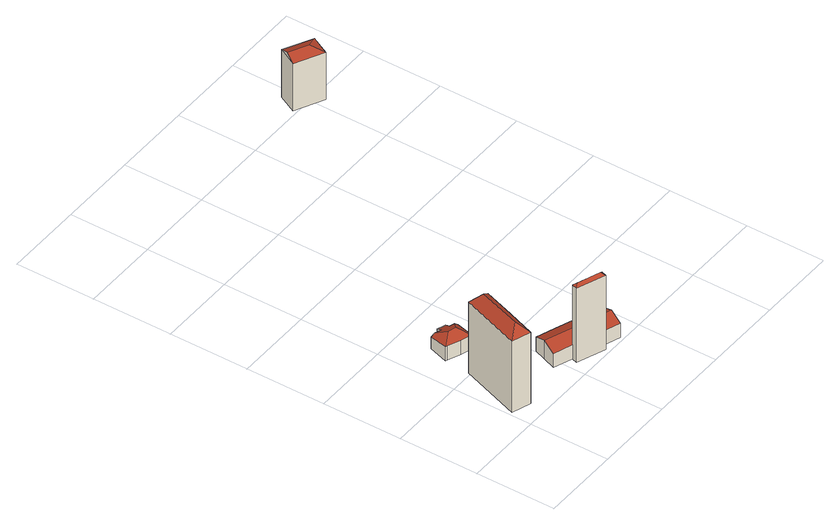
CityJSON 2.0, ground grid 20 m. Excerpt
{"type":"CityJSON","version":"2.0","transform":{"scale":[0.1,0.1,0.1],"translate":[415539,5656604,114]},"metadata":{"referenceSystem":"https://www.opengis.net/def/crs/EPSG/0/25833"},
"CityObjects":{
"building1":{"type":"Building","attributes":{"Dachtyp_tdc":"tdcFreeFormRoof","Gemeindeschluessel":14612000,"Dachneigung":44.32,"QualitaetDacherkennung":3,"Geometrietyp2DReferenz":"3000","measuredHeight":22.29,"function":"31001_9998","roofType":"5000"},"geometry":[{"type":"Solid","lod":"2","boundaries":[[[[0,1,2,3]],[[1,4,5,2]],[[4,6,7,5]],[[6,8,9,7]],[[8,0,3,9]],[[4,1,10]],[[1,0,11,10]],[[0,8,11]],[[8,6,4,10,11]],[[3,2,5,7,9]]]],"semantics":{"surfaces":[{"type":"WallSurface"},{"type":"RoofSurface"},{"type":"GroundSurface"}],"values":[[0,0,0,0,0,1,1,1,1,2]]}}]},
"building2":{"type":"Building","attributes":{"Dachtyp_tdc":"tdcFreeFormRoof","Gemeindeschluessel":14612000,"Dachneigung":28.27,"QualitaetDacherkennung":65,"Geometrietyp2DReferenz":"3000","measuredHeight":5.38,"function":"31001_9998","roofType":"5000"},"geometry":[{"type":"Solid","lod":"2","boundaries":[[[[12,13,14,15]],[[13,16,17,14]],[[16,18,19,17]],[[18,20,21,19]],[[20,22,23,21]],[[22,24,25,23]],[[24,26,27,25]],[[26,28,29,27]],[[28,30,31,29]],[[30,12,15,31]],[[12,30,32,33]],[[34,35,20,18,36]],[[33,32,28,26,24,22,35,34]],[[13,12,33,34,36,16]],[[22,20,35]],[[18,16,36]],[[15,14,17,19,21,23,25,27,29,31]],[[30,28,32]]]],"semantics":{"surfaces":[{"type":"WallSurface"},{"type":"RoofSurface"},{"type":"GroundSurface"}],"values":[[0,0,0,0,0,0,0,0,0,0,1,1,1,1,0,0,2,0]]}}]},
"building3":{"type":"Building","attributes":{"Gemeindeschluessel":14612000,"Geometrietyp2DReferenz":"3000","function":"31001_9998","roofType":"9999"},"children":["building3-1","building3-2","building3-3"]},
"building3-1":{"type":"BuildingPart","attributes":{"Dachtyp_tdc":"tdcGableRoof","Dachneigung":22.51,"QualitaetDacherkennung":66,"Geometrietyp2DReferenz":"3000","measuredHeight":5.21,"roofType":"3100"},"parents":["building3"],"geometry":[{"type":"MultiSurface","lod":"2","boundaries":[[[37,38,39,40]],[[38,41,42,39]],[[41,43,44,42]],[[43,45,46,44]],[[47,37,40,48]],[[49,45,43,41,38]],[[38,37,47,50,51,49]],[[40,39,42,44,46,52,53,48]]],"semantics":{"surfaces":[{"type":"WallSurface"},{"type":"RoofSurface"},{"type":"GroundSurface"}],"values":[0,0,0,0,0,1,1,2]}}]},
"building3-2":{"type":"BuildingPart","attributes":{"Dachtyp_tdc":"tdcGableRoof","Dachneigung":21.77,"QualitaetDacherkennung":76,"Geometrietyp2DReferenz":"3000","measuredHeight":5.17,"roofType":"3100"},"parents":["building3"],"geometry":[{"type":"MultiSurface","lod":"2","boundaries":[[[54,55,56,57]],[[55,50,53,56]],[[45,58,59,46]],[[58,54,57,59]],[[49,51,50,55,54]],[[54,58,45,49]],[[57,56,53,52,46,59]]],"semantics":{"surfaces":[{"type":"WallSurface"},{"type":"RoofSurface"},{"type":"GroundSurface"}],"values":[0,0,0,0,1,1,2]}}]},
"building3-3":{"type":"BuildingPart","attributes":{"Dachtyp_tdc":"tdcFreeFormRoof","Dachneigung":43.91,"QualitaetDacherkennung":8,"Geometrietyp2DReferenz":"3000","measuredHeight":21.45,"roofType":"5000"},"parents":["building3"],"geometry":[{"type":"MultiSurface","lod":"2","boundaries":[[[60,61,47,48,62]],[[63,53,50]],[[63,64,65,53]],[[64,60,62,65]],[[63,61,66,67]],[[61,60,66]],[[60,64,67,66]],[[64,63,67]],[[62,48,53,65]]],"semantics":{"surfaces":[{"type":"WallSurface"},{"type":"RoofSurface"},{"type":"GroundSurface"}],"values":[0,0,0,0,1,1,1,1,2]}}]},
"building4":{"type":"Building","attributes":{"Dachtyp_tdc":"tdcFreeFormRoof","Gemeindeschluessel":14612000,"Dachneigung":25.74,"QualitaetDacherkennung":6,"Geometrietyp2DReferenz":"3000","measuredHeight":14.43,"function":"31001_9998","roofType":"5000"},"geometry":[{"type":"Solid","lod":"2","boundaries":[[[[68,69,70,71]],[[69,72,73,70]],[[72,74,75,73]],[[74,68,71,75]],[[76,74,72]],[[77,76,72,69]],[[77,69,68]],[[76,77,68,74]],[[71,70,73,75]]]],"semantics":{"surfaces":[{"type":"WallSurface"},{"type":"RoofSurface"},{"type":"GroundSurface"}],"values":[[0,0,0,0,0,1,1,1,2]]}}]}
},
"vertices":[
[6,54,206],[59,204,206],[59,204,7],[6,54,7],[106,187,206],[106,187,7],[79,108,205],[79,108,7],[53,38,206],[53,38,7],[76,177,230],[38,69,230],
[126,242,49],[97,251,49],[97,251,10],[126,242,10],[65,263,50],[65,263,10],[60,265,49],[60,265,10],[76,314,43],[76,314,10],[101,305,49],[101,305,10],[105,319,42],[105,319,10],[127,312,42],[127,312,10],[122,298,49],[122,298,10],[142,291,43],[142,291,10],[135,294,49],[111,274,64],[92,280,64],[85,311,49],[62,265,50],
[180,68,43],[192,100,57],[192,100,5],[180,68,5],[203,130,44],[203,130,5],[249,114,44],[249,114,5],[322,87,44],[322,87,5],[227,51,43],[227,51,5],[310,56,57],[298,25,43],[300,31,46],[310,56,5],[298,25,5],
[356,40,57],[344,8,43],[344,8,5],[356,40,5],[367,70,44],[367,70,5],
[222,37,212],[227,51,212],[222,37,5],[298,25,212],[293,11,212],[293,11,5],[231,41,219],[288,21,219],
[648,1020,136],[624,974,136],[624,974,4],[648,1020,4],[553,1010,136],[553,1010,4],[577,1057,136],[577,1057,4],[565,1033,148],[613,1009,148]
]}
